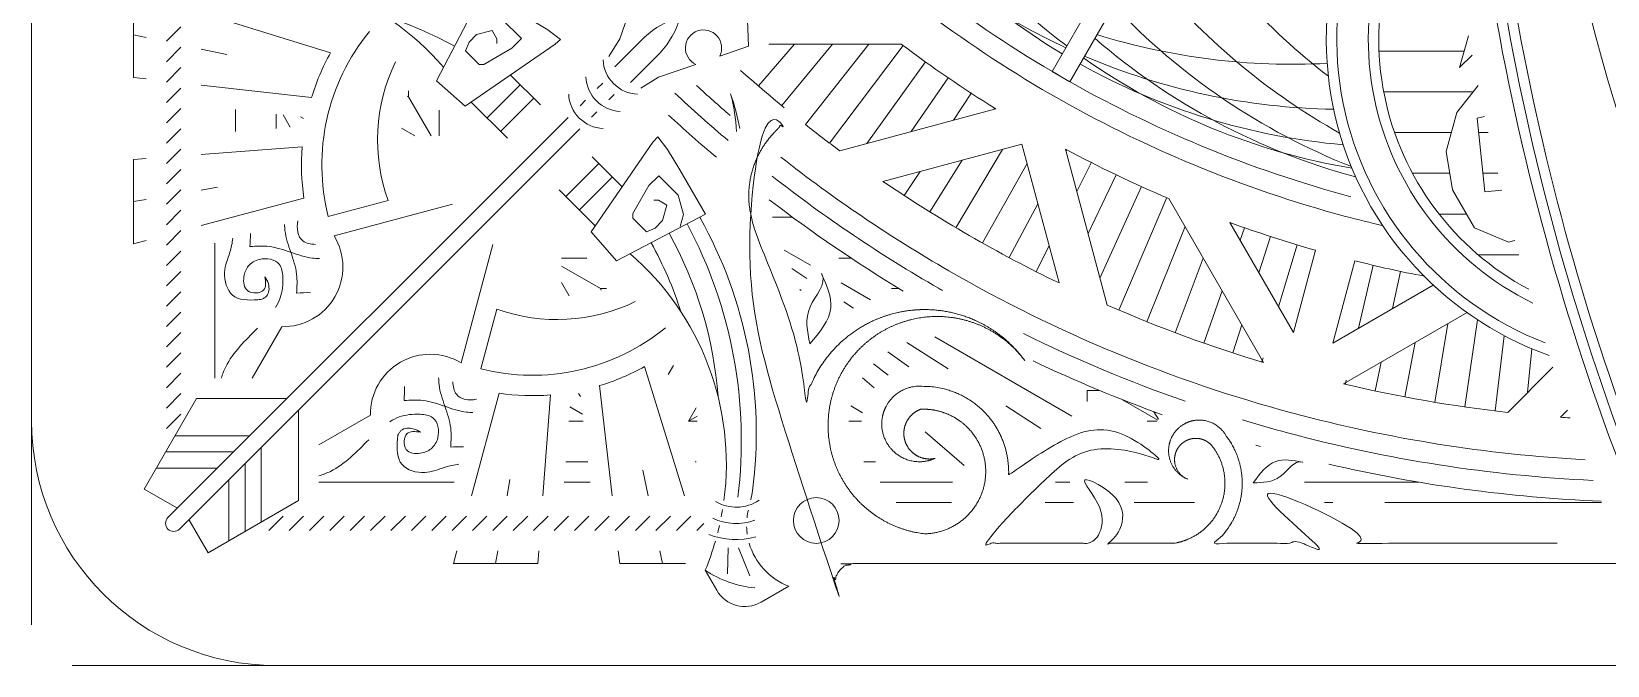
# Model space of a CAD drawing. Header units: inches. Extents: x -6.2 to 19.1, y -0.3 to 14.3.
# Drawn here: x 15.971 to 17.486, y 7.839 to 8.449 of the extents above; entities that cross this region are included whole.
import ezdxf

# ---------------------------------------------------------------- set-up
doc = ezdxf.new("R2010")
doc.units = ezdxf.units.IN
doc.header["$MEASUREMENT"] = 0
doc.layers.add('NOPLOT', color=40, linetype='Continuous', lineweight=5)

# ---------------------------------------------------------------- blocks, each defined once
blk = doc.blocks.new('BG')
at = {"layer": 'NOPLOT'}
for p, q in [((-2.127372882320188, -2.025258155023759), (-2.125028192807309, -2.017094210516678)), ((-2.669293621739982, -2.055576038452019), (-2.641620889523324, -2.023398041922782)), ((-2.661243935635113, -2.023398041922782), (-2.559886695156312, -2.023398041922784)), ((-2.651436968948637, -2.07059466180313), (-2.612618266795732, -2.023398041922784)), ((-2.63325482868694, -2.085217550429425), (-2.584644934686509, -2.023398041922784)), ((-2.614755969357372, -2.099437652390311), (-2.558439871534684, -2.02448727129705)), ((-2.131808980963427, -2.041459509581225), (-2.127372882320188, -2.025258155023759)), ((-2.586202522397542, -2.099665092276372), (-2.541292625213, -2.037079159108997)), ((-2.122244804040324, -2.031895332658123), (-2.131808980963427, -2.041459509581225)), ((-2.552114599591775, -2.090531260888911), (-2.523873008926579, -2.049291475167758)), ((-2.937444360700233, -2.063945667373254), (-2.938598337967729, -2.063279418287228)), ((-2.937444360700237, -2.059313258772162), (-2.937444360700233, -2.063945667373254)), ((-2.937444360700233, -2.063945667373254), (-2.920236821236209, -2.093749999998191)), ((-2.519730335826232, -2.081853923565458), (-2.506059772204971, -2.060919791469904)), ((-2.13398668815271, -2.075967859417867), (-2.117619072366987, -2.055208904634763)), ((-3.070256860700237, -2.090424758261508), (-3.070256860700237, -2.07361805995236)), ((-3.039006860700241, -2.088082894510912), (-3.039006860700237, -2.077139089324239)), ((-3.028145332247881, -2.087268935478635), (-3.033645003442402, -2.077743225544803)), ((-2.914006860700233, -2.074233300350758), (-2.914006860700233, -2.093749999998192)), ((-2.48727782397253, -2.073158299221899), (-2.606972677966933, -2.105230438687859)), ((-2.488896114444415, -2.073591918846958), (-2.488250396449903, -2.072554020182519)), ((-2.141961161872402, -2.10572900050339), (-2.13398668815271, -2.075967859417867)), ((-3.020321049222808, -2.079244474637819), (-3.017948399555749, -2.08061432456179)), ((-2.93269674230816, -2.093749999998192), (-2.942936312845717, -2.087838181191944)), ((-2.112608537684756, -2.078923925164295), (-2.118338961833466, -2.080139129194331)), ((-2.118338961833466, -2.080139129194331), (-2.112497666187558, -2.136841140558927)), ((-2.467353947612317, -2.100172093278897), (-2.573826184901154, -2.128701243276775)), ((-2.467353947612317, -2.100172093278895), (-2.438824797614437, -2.206644330567736)), ((-2.537773964425675, -2.152156022135666), (-2.513050375506388, -2.112416414230101)), ((-2.517828229588567, -2.164263323985413), (-2.482242901622861, -2.104161576482167)), ((-2.433997377526246, -2.103919779320203), (-2.401925238060286, -2.223614633314606)), ((-2.433563757901187, -2.105538069792088), (-2.432987770288484, -2.104459912272941)), ((-2.425301753182687, -2.136372291173903), (-2.414007544792383, -2.114066169746066)), ((-2.137312131220654, -2.135110235920286), (-2.141961161872402, -2.10572900050339)), ((-2.557449026184859, -2.139613652301958), (-2.545338136023652, -2.121067893586109)), ((-2.497621440575841, -2.175929719061367), (-2.463364464409047, -2.115061047289441)), ((-2.416624415859232, -2.168756554939448), (-2.395030509110683, -2.123678727119531)), ((-2.407490584471773, -2.202844477745215), (-2.375744525021542, -2.132658399318368)), ((-2.120477357116663, -2.164268920002341), (-2.137312131220654, -2.135110235920286)), ((-2.112497666187558, -2.136841140558927), (-2.099399515216677, -2.135491802671359)), ((-2.47716334218412, -2.18714958120258), (-2.455109626661113, -2.14586852117297)), ((-2.393016892272694, -2.227458768235009), (-2.356266007133947, -2.141212406331921)), ((-2.282022236402675, -2.267627930635451), (-2.354599295014474, -2.141920777655914)), ((-2.643092142190916, -2.15625), (-2.658521634459067, -2.15625)), ((-2.259200440868895, -2.244656440019908), (-2.307900989092083, -2.160304616140885)), ((-2.306789238675577, -2.160708577591619), (-2.307128179715047, -2.161643161246479)), ((-2.371452493065377, -2.236369199375006), (-2.342220175249373, -2.163362042042044)), ((-2.300106236535363, -2.173805523601555), (-2.296769623560465, -2.164280222483854)), ((-2.285655050310552, -2.198835712372566), (-2.276615766628083, -2.171092398775925)), ((-2.094185037974839, -2.175389611999906), (-2.120477357116663, -2.164268920002341)), ((-2.089353097550735, -2.174094897465393), (-2.094185037974839, -2.175389611999906)), ((-2.45646380040488, -2.197917499590205), (-2.446458147305101, -2.178156281690232)), ((-2.270621709916909, -2.224874221741838), (-2.256317181097245, -2.177460374948341)), ((-2.242297786270811, -2.181574874277067), (-2.259200440868895, -2.244656440019908)), ((-2.800740161051202, -2.1875), (-2.820256860700226, -2.1875)), ((-2.790452528073487, -2.2109375), (-2.820256860700226, -2.193729960534937)), ((-2.607751073354613, -2.1875), (-2.598374008891881, -2.1875)), ((-2.349697629907446, -2.244803950423663), (-2.32823350919476, -2.187587658277132)), ((-2.212112604199319, -2.189662969436548), (-2.229015258797403, -2.252744535179391)), ((-2.209233040519333, -2.241323266131378), (-2.197914202469576, -2.193109405907239)), ((-2.183194531150061, -2.226289925737734), (-2.17715112365277, -2.197743869536648)), ((-2.820256860700226, -2.206189881604812), (-2.814345041893233, -2.216429452143664)), ((-2.229015258797403, -2.252744535179389), (-2.151946518539592, -2.208248877245439)), ((-2.78582011947988, -2.2109375), (-2.790452528073487, -2.2109375)), ((-2.790452528073487, -2.2109375), (-2.789786278988586, -2.212091477265557)), ((-2.567156132552221, -2.2109375), (-2.561506109497842, -2.2109375)), ((-2.327762794159845, -2.25275895369197), (-2.313732197830966, -2.212704666335603)), ((-2.220736749412946, -2.284049327382137), (-2.126061665640087, -2.229388642280326)), ((-2.127658509645862, -2.301693600351874), (-2.118055615038656, -2.23487790317822)), ((-2.305658563975939, -2.260230372851013), (-2.298672508256399, -2.238788813824967)), ((-2.150716149320811, -2.29812087745564), (-2.140696477054625, -2.23783805459005)), ((-2.173689775940229, -2.29404269449938), (-2.165813485113098, -2.252339365953846)), ((-2.104527976544979, -2.304759140229623), (-2.097525576139688, -2.247066737048359)), ((-2.079686246169121, -2.290679385468871), (-2.076360048159287, -2.257130962156447)), ((-2.738354881454391, -2.276951729100959), (-2.734277123146576, -2.269888844530836)), ((-2.283395599200183, -2.267214604782052), (-2.282467538328984, -2.264138450613201)), ((-2.196568310390113, -2.289461018201481), (-2.191897632602462, -2.267399055528414)), ((-2.219340719414994, -2.284378058091806), (-2.218606366621284, -2.281250000000025)), ((-2.060259126554158, -2.271252265853904), (-2.094891055327025, -2.305884194626775)), ((-2.805751335339995, -2.29381418851921), (-2.807121185263114, -2.29144153885362)), ((-2.407754030075012, -2.2890625), (-2.41728556085193, -2.2890625)), ((-2.41728556085193, -2.297465314914767), (-2.41728556085193, -2.2890625)), ((-2.813775796180686, -2.301638471546597), (-2.804250086246707, -2.307138142741199)), ((-2.717031667487177, -2.302518839129079), (-2.722794293402828, -2.3125)), ((-2.598559325100723, -2.300893759058654), (-2.5894969897533, -2.306125900810975)), ((-2.39028061963738, -2.296143525724379), (-2.36320902567801, -2.311773317784215)), ((-2.366045278425606, -2.305407419490703), (-2.36270224084695, -2.311197730428548)), ((-2.049093065946778, -2.304280379070681), (-2.054449947991241, -2.309637261115145)), ((-2.814589755213042, -2.3125), (-2.803645950026034, -2.3125)), ((-2.716230497671233, -2.308710390767459), (-2.722794293402828, -2.3125)), ((-2.722794293402828, -2.3125), (-2.716316751367437, -2.3125)), ((-2.60010029983647, -2.3125), (-2.590301536858924, -2.3125)), ((-2.363848844326448, -2.3125), (-2.371165924479008, -2.3125)), ((-2.800124920654156, -2.34375), (-2.816931618963636, -2.343750000000001)), ((-2.717028019427261, -2.343750000000001), (-2.717750343663063, -2.343750000000002)), ((-2.579522991165774, -2.343750000000002), (-2.588484457138712, -2.343750000000002)), ((-2.798364405968215, -2.359375), (-2.818102550838933, -2.359375)), ((-2.520611546211697, -2.359375), (-2.576023935437426, -2.359375)), ((-2.370914543497058, -2.359375), (-2.386206278697479, -2.359375)), ((-2.16335468481121, -2.359375), (-2.250755743588854, -2.359375)), ((-2.521197863155002, -2.375000000000001), (-2.563563413736141, -2.375000000000001)), ((-2.429516338833729, -2.375), (-2.442767978777759, -2.375000000000001)), ((-2.336731411289843, -2.375), (-2.376355375126245, -2.375)), ((-2.229022546292601, -2.375000000000001), (-2.235426362912762, -2.375000000000001)), ((-2.022926743128838, -2.375), (-2.189134681503084, -2.375000000000001))]:
    blk.add_line(p, q, dxfattribs=at)
at = {"layer": 'NOPLOT', "linetype": 'Continuous'}
for p, q in [((-2.193536339921188, -2.02878279770494), (-2.128337965984052, -2.02878279770494)), ((-2.189970541406311, -2.06003279770494), (-2.121422521489983, -2.06003279770494)), ((-2.181637468144018, -2.09128279770494), (-2.138090313498864, -2.09128279770494)), ((-2.117190969711423, -2.09128279770494), (-2.109874557483337, -2.09128279770494)), ((-2.167915492271341, -2.12253279770494), (-2.139302275438688, -2.12253279770494)), ((-2.113971674936131, -2.12253279770494), (-2.102583269682068, -2.12253279770494)), ((-2.147512233041546, -2.15378279770494), (-2.126531522647824, -2.15378279770494)), ((-2.117557509402246, -2.18503279770494), (-2.086352071958485, -2.18503279770494))]:
    blk.add_line(p, q, dxfattribs=at)
at = {"layer": 'NOPLOT'}
for centre, radius, start, end in [((-2.220373760538113, -1.567813531464691), 0.5056548107895078, 193.2783011083645, 245.0460534185892), ((-2.176804455305561, -1.596925610490067), 0.5056548107895079, 189.9517608608033, 239.1147222082434), ((-2.129808002696329, -1.620101696134007), 0.5056548107895079, 197.4517608608093, 233.1738450581774), ((-1.976506860700233, -2.019846967779627), 0.2574380566915629, 132.418304954518, 250.3237388134455), ((-1.976506860700233, -2.019846967779627), 0.2493931174199515, 133.8457594149843, 248.896284352979), ((-1.976506860700233, -2.019846967779627), 0.2252582996051177, 138.8589721252343, 243.8830716427292), ((-1.976506860700233, -2.019846967779627), 0.2172133603335062, 140.8422955907211, 241.8997481772423), ((-1.976506860700233, -1.249999999999999), 0.9218749999999996, 225.0589335748144, 239.9999999999997), ((-1.976506860700233, -1.249999999999999), 0.9374999999999996, 225.4722564153554, 239.9999999999997), ((-1.924218696030998, -1.647168041833759), 0.5056548107895079, 212.1713261698768, 232.4496492922222), ((-1.976506860700319, -1.650595189210439), 0.5056548107895079, 219.9517608608264, 240.7327276532352), ((-2.028795025369632, -1.647168041833759), 0.5056548107895078, 223.278293084508, 248.4229807465988), ((-2.259770435501764, -1.533263574801395), 0.5056548107895079, 252.7380780623676, 273.0020849252946), ((-1.976506860700233, -1.249999999999999), 0.9687499999999996, 232.9724808057821, 238.18033620112), ((-2.080188525044438, -1.636945239145517), 0.5056548107895079, 229.0708953903052, 254.9649740057708), ((-2.176804455305561, -1.596925610490067), 0.5056548107895079, 240.8852624208442, 264.9932088720433), ((-2.129808002696329, -1.620101696134007), 0.5056548107895079, 234.9539311525355, 260.3896043967199), ((-2.220373760538113, -1.567813531464691), 0.5056548107895078, 246.8261394630213, 269.1004914607536), ((-1.976506860700233, -1.249999999999999), 1.0625, 228.3255407688907, 230.7007342296586), ((-1.976506860700233, -1.249999999999999), 0.9218749999999994, 239.9999999999997, 254.9999999999998), ((-1.976506860700233, -1.249999999999999), 1.109375, 226.9815921537206, 229.8012706560573), ((-1.976506860700233, -1.249999999999999), 1.09375, 227.4149089952721, 229.2099329086666), ((-1.976506860700233, -1.249999999999999), 0.9374999999999994, 239.9999999999997, 254.9999999999998), ((-1.976506860700233, -1.249999999999999), 1.125, 227.3870449586646, 229.8791574680234), ((-1.976506860700233, -1.249999999999999), 1.0625, 231.8213343827004, 233.6027970560822), ((-1.976506860700233, -1.249999999999999), 1.09375, 231.8481869717139, 239.9999999999997), ((-1.976506860700233, -1.249999999999999), 0.9687499999999994, 241.8196637988796, 247.0275191942175), ((-1.976506860700233, -1.249999999999999), 1.109375, 232.0450672405708, 239.9999999999997), ((-1.976506860700233, -1.249999999999999), 1.0625, 235.7931058082532, 239.9999999999997), ((-1.976506860700233, -1.249999999999999), 1.125, 232.526111718621, 238.8581640774715), ((-1.976506860700233, -1.249999999999999), 0.9687499999999994, 249.9960904767272, 254.0758344514157), ((-1.976506860700276, -1.250000000000026), 0.9374999999999998, 254.9999999999998, 256.7949711183999), ((-1.976506860700233, -1.249999999999999), 1.062499999999999, 239.9999999999997, 244.2068941917464), ((-1.976506860700233, -1.249999999999999), 1.093749999999999, 239.9999999999997, 254.9999999999998), ((-1.976506860700276, -1.250000000000026), 0.9687499999999998, 255.924165548584, 259.1403074261388), ((-1.976506860700233, -1.249999999999999), 1.109374999999999, 239.9999999999997, 240.1759252772524), ((-1.976506860700233, -1.249999999999999), 1.062499999999999, 246.3972029439175, 253.2890311229142), ((-1.976506860700233, -1.249999999999999), 1.109374999999999, 243.812235215118, 250.7552382596748), ((-1.976506860700233, -1.249999999999999), 1.124999999999999, 244.6272701152805, 250.0877583876852), ((-1.976506860700276, -1.250000000000026), 1.0625, 256.7109688770855, 263.6027970560822), ((-1.976506860700276, -1.250000000000026), 1.09375, 254.9999999999998, 266.9099551831765), ((-1.976506860700233, -1.249999999999999), 1.109374999999999, 253.137718736132, 254.9999999999998), ((-1.976506860700276, -1.250000000000026), 1.0625, 265.7931058082531, 266.1938307056486), ((-1.976506860700233, -1.249999999999999), 1.124999999999999, 253.9218698810049, 254.1148695535012), ((-1.976506860700276, -1.250000000000026), 1.109375, 254.9999999999998, 267.2640698106871), ((-1.976506860700276, -1.250000000000026), 1.125, 256.8733061942476, 267.6157275133991)]:
    blk.add_arc(centre, radius, start, end, dxfattribs=at)
blk = doc.blocks.new('CornerPrint')
at = {"layer": 'NOPLOT'}
for p, q in [((0.6992875689715659, 2.431232082547847), (0.708030328704953, 2.40985634920284)), ((0.7165780286362304, 2.429741149133374), (0.7159769210291413, 2.40985634920284)), ((0.7683349578683014, 2.412155764241032), (0.7662940895467631, 2.421874999999986)), ((0.8926189321405724, 2.412155764241032), (0.8942806220818564, 2.421874999999986)), ((1.098696829597427, 2.357488060925064), (1.098696829597427, 2.404365940362212)), ((0.7400747485661681, 2.396530764241032), (0.7345504768381472, 2.391006492513014)), ((0.7556997485661681, 2.396530764241032), (0.7446512051101264, 2.385482220784994)), ((0.771324748566161, 2.396530764241032), (0.7602762051101264, 2.385482220784994)), ((0.786949748566161, 2.396530764241032), (0.7759012051101264, 2.385482220784994)), ((0.8025747485661681, 2.396530764241032), (0.7915262051101264, 2.385482220784994)), ((0.8181997485661681, 2.396530764241032), (0.8071512051101264, 2.385482220784994)), ((0.8338247485661681, 2.396530764241032), (0.8227762051101264, 2.385482220784994)), ((0.8494497485661681, 2.396530764241032), (0.8384012051101264, 2.385482220784994)), ((0.865074748566161, 2.396530764241032), (0.8540262051101264, 2.385482220784994)), ((0.880699748566161, 2.396530764241032), (0.8696512051101264, 2.385482220784994)), ((0.896324748566161, 2.396530764241032), (0.8852762051101264, 2.385482220784994)), ((0.911949748566161, 2.396530764241032), (0.9009012051101264, 2.385482220784994)), ((0.927574748566161, 2.396530764241032), (0.9165262051101264, 2.385482220784994)), ((0.943199748566161, 2.396530764241032), (0.9321512051101264, 2.385482220784994)), ((0.958824748566161, 2.396530764241032), (0.9477762051101264, 2.385482220784994)), ((0.974449748566161, 2.396530764241032), (0.9634012051101264, 2.385482220784994)), ((0.990074748566161, 2.396530764241032), (0.9790262051101264, 2.385482220784994)), ((1.005699748566163, 2.396530764241032), (0.9946512051101264, 2.385482220784994)), ((1.021324748566163, 2.396530764241032), (1.010276205110128, 2.385482220784994)), ((1.036949748566163, 2.396530764241032), (1.025901205110128, 2.385482220784994)), ((1.052574748566163, 2.396530764241032), (1.041526205110128, 2.385482220784994)), ((1.068199748566163, 2.396530764241032), (1.057151205110128, 2.385482220784994)), ((1.086166639894981, 2.344957871222618), (1.086166639894981, 2.397131631964506)), ((1.073831472450377, 2.332622703778014), (1.073831472450377, 2.390009919719866)), ((0.4048356835752829, 2.375000000000002), (0.3584603643074731, 2.375000000000002)), ((0.4730545109587725, 2.375000000000002), (0.4512110028430927, 2.375000000000002)), ((0.7813213604534184, 2.350310564796564), (0.777216906977019, 2.36985722078499)), ((0.8832583170535804, 2.357405462985085), (0.8853871840962757, 2.36985722078499)), ((0.4119227384293263, 2.359375000000002), (0.395152488900135, 2.359375000000002)), ((0.4649862783638179, 2.359375000000002), (0.454064524305978, 2.359375000000002)), ((1.107488060925076, 2.348696829597415), (1.154365940362223, 2.348696829597415)), ((1.09495787122263, 2.336166639894969), (1.147131631964517, 2.336166639894969)), ((1.029679215836798, 2.330891214790842), (0.9902002306843327, 2.308098012085729)), ((1.082622703778026, 2.323831472450365), (1.140009919719877, 2.323831472450365)), ((0.4761943553313968, 2.31818143249702), (0.503114159285448, 2.300913439593721)), ((1.146530764241047, 2.318199748566155), (1.135482220785005, 2.307151205110113)), ((1.146530764241047, 2.302574748566155), (1.135482220785005, 2.291526205110117)), ((1.146530764241047, 2.286949748566155), (1.135482220785005, 2.275901205110117)), ((0.5472495787399039, 2.272602308085315), (0.5790473914916303, 2.252205264857423)), ((0.5933457829899806, 2.277324671225461), (0.6044796373256416, 2.268614769053229)), ((0.8933844462764169, 2.226705014928346), (0.9056506396845263, 2.272483071942894)), ((1.080891214790861, 2.279679215836779), (1.058098012085751, 2.240200230684312)), ((1.146530764241047, 2.271324748566155), (1.135482220785005, 2.260276205110117)), ((0.5774237441136973, 2.270907180627308), (0.5934728331629477, 2.25951974467236)), ((0.9206031128554129, 2.267916097372385), (0.8962899975600349, 2.177178315799754)), ((1.146530764241047, 2.255699748566155), (1.135482220785005, 2.244651205110113)), ((1.146530764241047, 2.240074748566155), (1.135482220785005, 2.229026205110113)), ((0.6199798267732914, 2.22594872141584), (0.6274151567850792, 2.22117925035667)), ((1.146530764241047, 2.224449748566155), (1.135482220785005, 2.213401205110113)), ((0.659921613202072, 2.2123718209081), (0.660957802569011, 2.211636605344335)), ((0.6555458431802945, 2.203134524107305), (0.6672894182625226, 2.195601483691206)), ((1.146530764241047, 2.208824748566155), (1.135482220785005, 2.197776205110113)), ((1.146530764241047, 2.193199748566155), (1.135482220785005, 2.182151205110113)), ((1.146530764241047, 2.177574748566155), (1.135482220785005, 2.166526205110113)), ((0.817879346503882, 2.1628831489286), (0.8455226416090076, 2.135239853823475)), ((1.017916097372404, 2.170603112855389), (0.9271783157997744, 2.146289997560014)), ((0.8046834139451162, 2.125326603471748), (0.8300596529529285, 2.150702842479557)), ((1.146530764241047, 2.161949748566155), (1.135482220785005, 2.150901205110117)), ((0.81499207304915, 2.115017944367718), (0.8403683120569552, 2.140394183375527)), ((1.146530764241047, 2.146324748566155), (1.135482220785005, 2.135276205110117)), ((1.162155764241052, 2.142618932140565), (1.171875000000006, 2.144280622081849)), ((0.7971768862586499, 2.132833131158215), (0.8201464026011998, 2.109863614815668)), ((1.107405462985105, 2.133258317053571), (1.11985722078501, 2.135387184096267)), ((1.146530764241047, 2.130699748566155), (1.135482220785005, 2.119651205110117)), ((1.146530764241047, 2.115074748566155), (1.135482220785005, 2.104026205110117)), ((0.8650179443677315, 2.064992073049137), (0.8903941833755367, 2.090368312056945)), ((0.9128831489286098, 2.067879346503872), (0.8852398538235215, 2.095522641608961)), ((1.146530764241047, 2.099449748566155), (1.135482220785005, 2.088401205110117)), ((0.8207186203363888, 2.079509851664032), (0.816567546635734, 2.075358777963377)), ((0.8753266034717582, 2.05468341394511), (0.9007028424795704, 2.080059652952919)), ((1.146530764241047, 2.083824748566155), (1.135482220785005, 2.072776205110113)), ((0.8075317733449152, 2.066323004672554), (0.8033806996442605, 2.062171930971896)), ((0.8295098516640378, 2.070718620336383), (0.8253587779633831, 2.066567546635728)), ((0.8828331311582245, 2.047176886258644), (0.8598636148157155, 2.070146402601154)), ((1.146530764241047, 2.068199748566155), (1.135482220785005, 2.057151205110113)), ((0.8163230046725642, 2.057531773344902), (0.8121719309719095, 2.053380699644247)), ((1.146530764241047, 2.052574748566155), (1.135482220785005, 2.041526205110117)), ((1.100310564796589, 2.031321360453408), (1.119857220785016, 2.02721690697701)), ((1.146530764241047, 2.036949748566155), (1.135482220785005, 2.025901205110117)), ((1.146530764241047, 2.021324748566155), (1.135482220785005, 2.010276205110117)), ((1.162155764241057, 2.018334957868294), (1.171875000000012, 2.016294089546756))]:
    blk.add_line(p, q, dxfattribs=at)
for points in [[(0.6998927564533615, 2.406064363297403, 0.2362185076408132), (0.6695400267187734, 2.439156408701926), (0.690735390201989, 2.451393557514535, -0.4142135623730943), (0.7247020993997664, 2.442292205215448), (0.7335423701486503, 2.426980407125708, 0.121703649698172), (0.695470880788764, 2.440563747988101)], [(0.8385456249548637, 2.079754393627205), (1.145402108117861, 2.386610876790201, 0.4142135623730924), (1.145402108117861, 2.395402108117853, 0.4142135623730925), (1.136610876790212, 2.39540210811785), (0.8297543936272147, 2.088545624954854)], [(0.6985718315266309, 2.3728883542977, 0.01764940667756105), (0.6973980355566765, 2.365967635889888, 0.1628699054557541), (0.7377669235660447, 2.156280227647734)], [(0.8049526142514329, 2.36985722078499), (0.8144725607236323, 2.285365358935668, 0.05288125780897603), (0.7801028000483639, 2.270781283839824), (0.749541920859083, 2.36985722078499)], [(0.9126748914114939, 2.36985722078499), (0.8915960728609091, 2.291189998990699, 0.05577210917914319), (0.8522533967504868, 2.29250642995401), (0.8580500371705524, 2.36985722078499)], [(1.119857220785012, 2.162674891411474), (1.041189998990721, 2.141596072860892, -0.05577210917914319), (1.042506429954028, 2.10225339675047), (1.119857220785012, 2.108050037170536)], [(0.9709791579515388, 2.037153225749371, 0.2010707849607938), (0.976705014928366, 2.143384446276393), (1.022483071942912, 2.155650639684509)], [(0.7071035759059248, 2.088093580632439, 0.04273282223364494), (0.7141682069329134, 2.061481191449879, -0.05347359099024523), (0.7096381003244359, 2.090482006748932)], [(0.8382316523239579, 2.061857958341008, 0.187200145941345), (0.8301612653820127, 2.080161265382003, 0.1872001459413448), (0.8118579583410179, 2.088231652323945)], [(0.8250448053324773, 2.048671111349531, 0.187200145941345), (0.8169744183905392, 2.066974418390526, 0.1872001459413448), (0.7986711113495444, 2.075044805332467)], [(0.8073484016819519, 2.032937861560427), (0.798902736548821, 2.019359506201884), (0.788984595930752, 1.990770225617976, 2.447930257696947), (0.7826160127670816, 1.972412630379175), (0.7749507982112034, 1.95031746374335), (0.7615588973294747, 1.950783948588015), (0.7497146038427074, 1.951526587080104), (0.7294495067190878, 1.948291420944888), (0.6780340089571508, 1.928034008957141), (0.6982914209449005, 1.979449506719078), (0.7015265870801128, 1.999714603842698), (0.7007839485880281, 2.011558897329461), (0.7003174637433629, 2.024950798211194), (0.7224126303791847, 2.032616012767072, 2.447930257696944), (0.7407702256179887, 2.038984595930739), (0.769359506201897, 2.048902736548808), (0.7829378615604368, 2.057348401681942)], [(0.8118579583410037, 2.035484264358054, 0.187200145941345), (0.8037875713990585, 2.053787571399049, 0.1872001459413448), (0.7854842643580637, 2.06185795834099)], [(1.119857220785012, 2.054952614251413), (1.03536535893569, 2.064472560723612, -0.05288125780897603), (1.02078128383985, 2.030102800048347), (1.119857220785012, 1.999541920859066)], [(0.7908299052162375, 2.052791928152811), (0.7681536206642319, 2.030115643600805, 0.1194606688061966), (0.7527331705110596, 2.002733170511046, 0.1194606688061964), (0.7801156436008183, 2.018153620664222), (0.802791928152824, 2.040829905216228)]]:
    blk.add_lwpolyline(points, format="xyb", dxfattribs=at)
for points in [[(0.7487262189461914, 2.421874999999986), (0.7990916181402055, 2.421874999999986), (0.8001867130067479, 2.412155764241032)], [(0.8612198747904811, 2.412155764241032), (0.8619482308195172, 2.421874999999986), (0.9266130133442116, 2.421874999999986), (0.9240087519715514, 2.412155764241032)], [(1.045304215836798, 2.304095447164435), (1.045304215836798, 2.373539700434776), (1.114681333416525, 2.413594597945032), (1.129367016819526, 2.388158248147164)], [(1.054095447164447, 2.29530421583679), (1.123539700434788, 2.29530421583679), (1.16359459794504, 2.364681333416517), (1.138158248147175, 2.379367016819515)], [(0.5350123638154072, 2.346585350040307), (0.5648755933504459, 2.320885962990644)], [(0.5576309150984384, 2.248042853072018), (0.4525708840161498, 2.308699290298446)], [(0.6040837349047434, 2.2871446288821), (0.6130836417199061, 2.279399582808555)], [(0.6293122699712965, 2.206657603540297), (0.606827330164001, 2.219639289590752)], [(0.672948521974301, 2.181464201699935), (0.6529775709860521, 2.192994435628975)], [(1.162155764241054, 2.111219874790461), (1.171875000000012, 2.111948230819497), (1.171875000000004, 2.176613013344191), (1.162155764241054, 2.174008751971531)], [(0.7527389585237119, 2.163336079039956), (0.7502978492735268, 2.154225735291439), (0.7542646563685667, 2.139421409668932), (0.7692234220672463, 2.124462643970253), (0.7766744029913761, 2.131913624894379), (0.7890217823793053, 2.153299913334598), (0.7890217823793053, 2.156928398990713), (0.77860833882976, 2.167341842540258), (0.7719934011891896, 2.16458520384924), (0.7662036436842579, 2.158795446344305), (0.7630090243113878, 2.146872964533911), (0.7693518808478332, 2.143210914605161), (0.7730225293951358, 2.143210914605161)], [(1.171875000000008, 1.998726218946175), (1.171875000000008, 2.049091618140185), (1.162155764241054, 2.050186713006731)], [(0.9133360790399658, 2.002738958523702), (0.9042257352914485, 2.000297849273517), (0.8894214096689419, 2.004264656368557), (0.8744626439702623, 2.019223422067236), (0.8819136248943886, 2.026674402991366), (0.9032999133346076, 2.039021782379296), (0.9069283989907229, 2.039021782379296), (0.9173418425402682, 2.02860833882975), (0.9145852038492501, 2.02199340118918), (0.9087954463443149, 2.016203643684248), (0.8968729645339204, 2.013009024311378), (0.893210914605171, 2.019351880847823), (0.893210914605171, 2.023022529395126)]]:
    blk.add_lwpolyline(points, dxfattribs=at)
for points in [[(0.7736163133334513, 2.098634508062393), (0.8210472781525224, 2.167481462424167), (0.8014990508881779, 2.189666233658507), (0.7334073922167077, 2.153996491862525), (0.7530651424716082, 2.119948269658533), (0.7624222023236653, 2.104161955051897), (0.7698289557921667, 2.094535359387407)], [(0.848634508062406, 2.023616313333441), (0.9174814624241803, 2.071047278152516), (0.9396662336585164, 2.051499050888168), (0.9039964918625385, 1.983407392216695), (0.8699482696585461, 2.003065142471595), (0.85416195505191, 2.012422202323652), (0.8445353593874172, 2.01982895579216)]]:
    blk.add_lwpolyline(points, close=True, dxfattribs=at)
blk.add_circle((0.6484501902388322, 2.388775947116724), 0.01754329173009239, dxfattribs=at)
for centre, radius, start, end in [((0.9305254867823178, 2.345505648120241), 0.213167738163429, 157.5293814151152, 163.8797763097757), ((0.7097370374604308, 2.347370585582592), 0.05611623983108986, 68.04319056621003, 105.5998368380491), ((0.6516479239545943, 2.39227928230131), 0.05017561480343816, 1.711493560338593, 8.172816155376296), ((0.9305254867823178, 2.345505648120241), 0.213167738163429, 165.7062079506342, 167.2227879074937), ((0.7097370374604308, 2.347370585582592), 0.0436835613817458, 65.56708066655784, 109.0798874175307), ((0.6516479239545943, 2.39227928230131), 0.05017561480343816, 346.7280232913811, 353.7431392827415), ((0.9305254867823178, 2.345505648120241), 0.213167738163429, 169.0544925090572, 170.5809930280581), ((0.7097370374604308, 2.347370585582592), 0.03125088293240171, 59.52241001713126, 123.8795659921073), ((1.058640623523684, 2.327366303534237), 0.3527730449635286, 172.9043262894156, 208.0788919658403), ((0.9305254867823178, 2.345505648120241), 0.213167738163429, 172.436748340584, 229.1611204295452), ((0.9443049423757044, 2.307227153837601), 0.04590354978670484, 238.9129490858832, 1.087050914118232), ((1.02810974805593, 2.316598635195351), 0.3052185252398352, 184.3055430545347, 209.0151855723622), ((0.8660421521535495, 2.11604215215175), 0.1613771782799246, 75.7921354593736, 129.2773156436604), ((1.057227153837624, 2.194304942375684), 0.04590354978670484, 88.91294908588216, 211.087050914117), ((1.02810974805593, 2.316598635195351), 0.2895935252398352, 197.6506276384608, 209.0889808235499), ((0.8471002159036436, 2.097100215901833), 0.1376213425014549, 70.34742973818624, 115.8230781206172), ((0.8660421521517625, 2.116042152153527), 0.1613771782799318, 320.7226843563399, 14.20786454062688), ((1.095505648120256, 2.180525486782308), 0.213167738163429, 220.8388795704549, 277.5632516594159), ((1.066598635195366, 2.278109748055922), 0.2895935252398352, 240.9110191764501, 252.3493723615396)]:
    blk.add_arc(centre, radius, start, end, dxfattribs=at)
for points, weights, knots in [([(0.07466235469195404, 2.421874999999317), (0.3048335617357676, 2.42187499999998), (0.4590099365027216, 2.421874999999967), (0.619939656844795, 2.421874999999908), (0.6239710213703971, 2.422090572158865), (0.6276130206793935, 2.423832471290262), (0.6303111933599537, 2.426835509041691), (0.6330093660405138, 2.429838546793124), (0.6343529397610217, 2.433645537889542), (0.6341373676020678, 2.437676902446974), (0.6641211182454709, 2.420375617180461), (0.6727618347341773, 2.414462434271787), (0.6855197429835398, 2.391564584021665), (0.666120102932882, 2.328059248765118), (0.6766848844452396, 2.23649463112735), (0.7167122262199923, 2.166089351154742), (0.716878004048378, 2.117748353433324), (0.6944122752358579, 2.094129895894227), (0.6740881923261979, 2.084311692852388), (0.6764006834050234, 2.086757320804551), (0.6787131744838417, 2.089202948756711), (0.6810256655626672, 2.09164857670887), (0.6986274643305377, 2.11026376250139), (0.7045646259194198, 2.135185611835301), (0.697246566534079, 2.159737484855238), (0.6879914618161491, 2.190788087734461), (0.6700937057080507, 2.223541462240149), (0.6596277821854697, 2.272456785605122), (0.6578290052398144, 2.285071412250218), (0.6569986612065959, 2.297817156582934), (0.6474460557000246, 2.261308023472657), (0.6198273733766007, 2.235590763525863), (0.5827306878146628, 2.228662199982733), (0.5456340022527284, 2.221733636439595), (0.5105945873436388, 2.235748217249643), (0.4885080053686961, 2.266348086025776), (0.5121085321871002, 2.234342661330711), (0.5503805886036011, 2.223545357330713), (0.5872286444484045, 2.238497041398922), (0.6240767002932124, 2.253448725467127), (0.644004096905082, 2.287861382154606), (0.6386302547332035, 2.327262573714357), (0.6332564125613223, 2.366663765274119), (0.6048413313784655, 2.394483097354325), (0.5653351345717779, 2.399020992228397)], [1, 1, 1, 1, 0.9492530216741811, 0.9492530216741811, 1, 0.9492530216741811, 0.9492530216741811, 1, 1, 1, 1, 1, 1, 1, 1, 1, 1, 1, 1, 1, 0.9106989778850244, 0.9106989778850244, 1, 1, 1, 1, 1, 1, 0.8963494652183451, 0.8963494652183451, 1, 0.8963494652183451, 0.8963494652183451, 1, 0.8598147780488565, 0.8598147780488565, 1, 0.8598147780488565, 0.8598147780488565, 1, 0.8598147780488565, 0.8598147780488565, 1], [28.58494804741623, 28.58494804741623, 28.58494804741623, 28.58494804741623, 29.25997898003033, 29.25997898003033, 29.25997898003033, 30.04537714342786, 30.04537714342786, 30.04537714342786, 30.83077530682539, 30.83077530682539, 30.83077530682539, 30.83981298630981, 30.86236702278407, 30.90284980960194, 31.02949805024263, 31.12845246216244, 31.14316911534844, 31.20102060709699, 31.20102060709699, 31.20102060709699, 32.20102060709699, 32.20102060709699, 32.20102060709699, 33.24812590243573, 33.24812590243573, 33.24812590243573, 33.35307473376375, 33.35307473376375, 33.38863476852443, 33.38863476852443, 33.38863476852443, 34.51887531609604, 34.51887531609604, 34.51887531609604, 35.64911586366766, 35.64911586366766, 35.64911586366766, 36.96999656964709, 36.96999656964709, 36.96999656964709, 38.29087727562653, 38.29087727562653, 38.29087727562653, 39.61175798160595, 39.61175798160595, 39.61175798160595, 39.61175798160595]), ([(0.5653554238832497, 2.399018659177688), (0.5477164611324268, 2.398660913993304), (0.5326570708178613, 2.389469844855522), (0.5242743175134477, 2.373945978211562), (0.5158915642090358, 2.358422111567606), (0.5164660635889673, 2.340788877632662), (0.5258415170908206, 2.32584358204587), (0.5352169705926739, 2.310898286459079), (0.5508426880753232, 2.302706953130838), (0.5684675297381174, 2.303498119929617), (0.5786263333243626, 2.307280360791783), (0.5834954950269262, 2.316945679132999), (0.5805442691838776, 2.327339745934115), (0.5775385732938885, 2.337925653460601), (0.5680908798341102, 2.343568058464882), (0.5573455336228106, 2.341194626194575), (0.568839186309364, 2.346366542413335), (0.581220724677766, 2.344010639808211), (0.5900117969230534, 2.334979038719197), (0.5988028691683356, 2.325947437630179), (0.6008237804023677, 2.313506831244744), (0.5953435752944527, 2.30215693602813), (0.5898633701865393, 2.290807040811519), (0.5788642165179613, 2.284653067458631), (0.5663244631997442, 2.285920882970213), (0.5480421545774368, 2.285920882970213), (0.531261188577278, 2.293176362876004), (0.5187376700236355, 2.306495683113845), (0.5062141514699965, 2.319815003351685), (0.5000049422802935, 2.337010599584445), (0.5011298425903901, 2.35525826814726), (0.4994520217817948, 2.353730471498384), (0.4845834947209253, 2.340578759863995), (0.4553804860257129, 2.321565390331759), (0.4037519889436991, 2.316909016607859), (0.3862521727941823, 2.340781250646643), (0.3780590528402241, 2.351957829610548), (0.3875132125071401, 2.344936862296702), (0.4050393273381827, 2.331921397813058), (0.4387727990992287, 2.331755903268295), (0.4764604943942343, 2.357780617048942), (0.499586692696016, 2.383759111534879), (0.5161562471090404, 2.402372290940146), (0.5173068997346943, 2.403664860626733), (0.5184575523603554, 2.404957430313324), (0.5196082049860165, 2.406249999999911), (0.4925750232939192, 2.406249999999911), (0.4655418416018149, 2.406249999999911), (0.4385086599097177, 2.406249999999911), (0.4342864315371484, 2.402710236981083), (0.421467403777295, 2.389014479303881), (0.4355094084998923, 2.370106030888756), (0.4457690898587385, 2.356290720357123), (0.4306219182420348, 2.36274995807576), (0.4085332972818732, 2.372169251477128), (0.4157212474170136, 2.398869516850223), (0.4225815734011134, 2.404720497845844), (0.425107471859735, 2.406249999999911), (0.4080299241673542, 2.406249999999911), (0.3909523764749734, 2.406249999999911), (0.3738748287825926, 2.406249999999911), (0.3574081544144994, 2.403435080711905), (0.3444499386090518, 2.392891846934631), (0.3383450141821056, 2.377341765485195), (0.3322400897551558, 2.361791684035759), (0.3345642871966588, 2.345248611721473), (0.3447176742327853, 2.331982720607893), (0.3491063670845014, 2.326427926523529), (0.3558874728013128, 2.324394956399842), (0.3626082931705268, 2.326619127218613), (0.3693291135397407, 2.328843298037381), (0.3735587553124224, 2.334520136307159), (0.3737673743526058, 2.34159635283596), (0.373975993392782, 2.348672569364755), (0.3700881330465888, 2.35458872556578), (0.363510016505411, 2.357204971929772), (0.3735063079650791, 2.353240776168716), (0.3791772707531206, 2.34410398942309), (0.3782933644786466, 2.333386741610507), (0.3774094582041663, 2.322669493797921), (0.3703181908326316, 2.314585273486482), (0.3598074958452697, 2.312312393845772), (0.3492968008579096, 2.310039514205062), (0.3394989605296823, 2.314471558415227), (0.3342659981539624, 2.323866067223722), (0.3136003503371647, 2.350779905031369), (0.3173331165592099, 2.384506602491332), (0.3433839961990257, 2.406249999999911), (0.3173001706618548, 2.406249999999911), (0.291216345124691, 2.406249999999911), (0.2651325195875271, 2.406249999999911), (0.2729887448002541, 2.405071751366162), (0.2904610267079404, 2.395823983622556), (0.3073227714258406, 2.373908755427436), (0.318795441790388, 2.382646763254787), (0.3221879340839875, 2.385230610194846), (0.3167211496210411, 2.377287784363126), (0.3033327918238227, 2.357835509469734), (0.2793801296481488, 2.386774407614986), (0.2499753258074584, 2.394772299235019), (0.2338709730620785, 2.384638712955198), (0.2243862735327262, 2.378670511529254), (0.2344258861640789, 2.391410815093728), (0.2444654987954387, 2.404151118658202), (0.2570833626270597, 2.406249999999908), (0.1874667564109753, 2.406249999999914), (0.1178501501948919, 2.406249999999912), (0.08054345732116275, 2.406249999999907)], [1, 0.9093131818240062, 0.9093131818240062, 0.9999999999999999, 0.9093131818240061, 0.9093131818240061, 1, 0.9093131818240062, 0.9093131818240062, 0.9920172345161065, 0.8185375261379285, 0.821198447965893, 1, 0.818497328115665, 0.818497328115665, 1, 0.8794346961926607, 0.8794346961926607, 1, 0.8794346961926607, 0.8794346961926607, 1, 0.8794346961926607, 0.8794346961926607, 1, 0.9452533538231613, 0.9452533538231613, 1, 0.9452533538231612, 0.9452533538231612, 1, 1, 1, 1, 1, 1, 1, 1, 1, 1, 1, 1, 1, 1, 1, 1, 1, 1, 1, 1, 1, 1, 1, 1, 1, 1, 1, 1, 1, 1, 1, 0.9139585041111268, 0.9139585041111268, 1, 0.9139585041111268, 0.9139585041111268, 0.9999999999999999, 0.8794346961926683, 0.8794346961926683, 0.9999999999999999, 0.8794346961926683, 0.8794346961926683, 1, 0.8794346961926685, 0.8794346961926685, 1, 0.8689499194259757, 0.8689499194259757, 1, 0.8689499194259757, 0.8689499194259757, 1, 0.8689499194259758, 0.8689499194259758, 1, 0.8142306538609507, 0.8142306538609507, 1, 1, 1, 1, 1, 1, 1, 1, 1, 1, 1, 1, 1, 1, 1, 1, 1, 1, 1, 1, 1], [0, 0, 0, 0, 1.055391028875007, 1.055391028875007, 1.055391028875007, 2.110782057750022, 2.110782057750022, 2.110782057750022, 3.166173086625044, 3.166173086625044, 3.166173086625044, 4.655211658785728, 4.655211658785728, 4.655211658785728, 6.166744843544919, 6.166744843544919, 6.166744843544919, 7.388475319940952, 7.388475319940952, 7.388475319940952, 8.610205796336984, 8.610205796336984, 8.610205796336984, 9.831936272733017, 9.831936272733017, 9.831936272733017, 10.64811860385565, 10.64811860385565, 10.64811860385565, 11.46430093497828, 11.46430093497828, 11.46430093497828, 11.47236398271673, 11.53487089444485, 11.58735981908885, 11.63356827446621, 11.63356827446621, 11.63356827446621, 11.67444285193508, 11.70934153868312, 11.74430717416008, 11.83267021620562, 11.83267021620562, 11.83267021620562, 11.83880648057379, 11.83880648057379, 11.83880648057379, 12.83880648057379, 12.83880648057379, 12.83880648057379, 12.85709478199398, 12.90670242447206, 12.90670242447206, 12.90670242447206, 12.9553873146268, 12.97769799462391, 12.98843505156799, 12.98843505156799, 12.98843505156799, 13.98843505156799, 13.98843505156799, 13.98843505156799, 15.0158127717043, 15.0158127717043, 15.0158127717043, 16.04319049184061, 16.04319049184061, 16.04319049184061, 17.26492096823661, 17.26492096823661, 17.26492096823661, 18.4866514446326, 18.4866514446326, 18.4866514446326, 19.70838192102859, 19.70838192102859, 19.70838192102859, 20.98392403422843, 20.98392403422843, 20.98392403422843, 22.25946614742826, 22.25946614742826, 22.25946614742826, 23.5350082606281, 23.5350082606281, 23.5350082606281, 25.06511331104465, 25.06511331104465, 25.06511331104465, 26.06511331104465, 26.06511331104465, 26.06511331104465, 26.09469968226282, 26.12741727667035, 26.14115387825488, 26.14115387825488, 26.14115387825488, 26.16966530808219, 26.21097942678821, 26.23710970960131, 26.27454941724334, 26.27454941724334, 26.27454941724334, 26.32505701868904, 26.32505701868904, 26.32505701868904, 27.19413935051099, 27.19413935051099, 27.19413935051099, 27.19413935051099])]:
    blk.add_rational_spline(points, weights, degree=3, knots=knots, dxfattribs=at)
for points, knots in [([(0.275765038109145, 2.344015159877351), (0.2829719993793942, 2.342710246411471), (0.2986751198551785, 2.339866993534581), (0.3083284981037648, 2.352881113492796), (0.3135514497201468, 2.359922391387556), (0.3062058746288541, 2.359770662428186), (0.2919417540416189, 2.359476025160692), (0.2821143137254962, 2.342066079298682), (0.2755558047214377, 2.344076753324003), (0.275450964137927, 2.344108894811942)], [0, 0, 0, 0, 0.02403412227605404, 0.05236752404770088, 0.05236752404770088, 0.05236752404770088, 0.0776611955786885, 0.1014844381528353, 0.1018714494601742, 0.1018714494601742, 0.1018714494601742, 0.1018714494601742]), ([(0.64427060590626, 2.199766003657469), (0.6403898129354131, 2.208658041976566), (0.6319340217527509, 2.228032747037975), (0.6457648414735884, 2.244446778863161), (0.6532479940401457, 2.253327576014691), (0.6552933889178574, 2.243812466301438), (0.6592652711492191, 2.225335400766923), (0.6398211106648501, 2.207355919583961), (0.6444138357235643, 2.19951508203658), (0.6444872524063454, 2.199389742880502)], [0, 0, 0, 0, 0.03183705327708995, 0.06936919243175611, 0.06936919243175611, 0.06936919243175611, 0.1028747208989892, 0.1344324301572897, 0.1349450887627947, 0.1349450887627947, 0.1349450887627947, 0.1349450887627947])]:
    blk.add_open_spline(points, degree=3, knots=knots, dxfattribs=at)
blk = doc.blocks.new('DetailCorner')
at = {"layer": 'NOPLOT'}
blk.add_lwpolyline([(-0.08416140021560903, -0.2674940210794485), (-0.08416140021560992, -0.1638571843788239)], dxfattribs=at)
for points, knots in [([(-0.08894075083592146, -0.1638571843716741), (-0.08990262198888033, -0.1669012691767962), (-0.09554302754442467, -0.1815165961684255), (-0.1073873313907443, -0.1927724887241782), (-0.1167070811278981, -0.2021425941119146)], [0.02228258355700409, 0.02228258355700409, 0.02228258355700409, 0.02228258355700409, 0.03195173131461477, 0.07020769960925931, 0.07020769960925931, 0.07020769960925931, 0.07020769960925931]), ([(-0.1305018894849779, -0.2181896290248604), (-0.1319590580304899, -0.2204882893036664), (-0.135609063028058, -0.2275740798083796), (-0.1368441707808925, -0.2391380253439928), (-0.1346865663276233, -0.2543536060282232), (-0.1194760789586802, -0.2570454876881105), (-0.1091243723939348, -0.2507057227314764), (-0.105430110073411, -0.2412519746364263), (-0.1067371599540188, -0.2280846770978679), (-0.1241772268153163, -0.2290418093521365), (-0.1229759357534332, -0.2376875470100988), (-0.1224249785479419, -0.2416528070628736)], [0.09094985808184328, 0.09094985808184328, 0.09094985808184328, 0.09094985808184328, 0.09919905785853213, 0.1153803790267013, 0.1254894185617819, 0.1412016859234919, 0.1512166705902903, 0.1600027298761425, 0.1712258584256454, 0.1833416436777295, 0.1936060319134152, 0.1936060319134152, 0.1936060319134152, 0.1936060319134152]), ([(-0.09786212296470165, -0.2711651186760697), (-0.09740815467619424, -0.2675086149185648), (-0.09551960112734204, -0.2585660167311339), (-0.08931050842066401, -0.2449416515564198), (-0.09564103135949864, -0.2234396634882851), (-0.1095635082710347, -0.2235309858937033), (-0.1171324760984298, -0.2240548818148973)], [0.06844218785246055, 0.06844218785246055, 0.06844218785246055, 0.06844218785246055, 0.08319343645902655, 0.1050859675769023, 0.1302457650990219, 0.1577767004183851, 0.1577767004183851, 0.1577767004183851, 0.1577767004183851]), ([(-0.1422860992728952, -0.2604117011603813), (-0.1477883348559841, -0.2585202571325897), (-0.1549838333745548, -0.256046738415622), (-0.1624514786685678, -0.2556403796874829), (-0.164218380288971, -0.2556176463421522)], [0, 0, 0, 0, 0.01725374674018223, 0.02256343030646606, 0.02256343030646606, 0.02256343030646606, 0.02256343030646606]), ([(-0.1422860992727779, -0.2604117011602631), (-0.1403946552449851, -0.2659139367433521), (-0.1379823888200029, -0.2729312515379743), (-0.1375361709202396, -0.2802074015313201), (-0.1375016911867952, -0.2817865089692195)], [0, 0, 0, 0, 0.01725374674018306, 0.02200468708295281, 0.02200468708295281, 0.02200468708295281, 0.02200468708295281]), ([(-0.1611894436786621, -0.2665075078354113), (-0.157654192781302, -0.2666911136612296), (-0.1483396439377289, -0.2680369465365424), (-0.1463987453476872, -0.2790040012656338), (-0.1477208171875377, -0.2844993883256639), (-0.1477274029724382, -0.2845264801736844)], [0.1154409581624721, 0.1154409581624721, 0.1154409581624721, 0.1154409581624721, 0.1254894185617819, 0.1412016859234919, 0.1412796154870255, 0.1412796154870255, 0.1412796154870255, 0.1412796154870255])]:
    blk.add_open_spline(points, degree=3, knots=knots, dxfattribs=at)
for points in [[(-0.1574190470235193, -0.229425459410221), (-0.1538925323860747, -0.229548661543912), (-0.1503221149572225, -0.2293383888692175), (-0.1467516975283703, -0.2291281161945236)], [(-0.1113216388177651, -0.2747715850791326), (-0.1113923569758359, -0.2714968045931703), (-0.111197435641496, -0.2681870520045737), (-0.1110025143071551, -0.2648772994159772)]]:
    blk.add_open_spline(points, degree=3, dxfattribs=at)
for points in [[(-0.1422860992726358, -0.2604117011601224), (-0.1467516975283703, -0.2437458615835295), (-0.1467516975283703, -0.2291281161945236)], [(-0.1224249785479419, -0.2416528070628736), (-0.1251032796208538, -0.2361808078832128), (-0.1236398029652497, -0.226749522521998), (-0.1219892041979556, -0.2254314369073613), (-0.1209506516128478, -0.2248008537646031), (-0.1171324745158149, -0.2240548817053547)], [(-0.1422860992727539, -0.2604117011602405), (-0.1256202596961602, -0.2648772994159767), (-0.1110025143071551, -0.2648772994159772)]]:
    blk.add_spline(points, degree=3, dxfattribs=at)
blk = doc.blocks.new('MasterSword_Half')
at = {"layer": 'NOPLOT'}
for points in [[(-3.552713678800501e-15, -4.926187272532652, 0.1022104087755207), (0.1571901344051403, -4.16526685347905), (0.1571901344051385, -2.868175380398683)], [(-1.77635683940025e-15, -4.885845949093123, 0.09730013904568441), (0.1415651344051394, -4.16526685347905), (0.1415651344051385, -2.868175380398683)], [(-3.552713678800501e-15, -4.90625000000001, 0.09979311484008355), (0.1493776344051394, -4.16526685347905), (0.1493776344051385, -2.868175380398683)]]:
    blk.add_lwpolyline(points, format="xyb", dxfattribs=at)
blk.add_arc((-1.279270642887759, -4.165266853479046), 1.376009182514291, 338.3875227855063, 359.9999999999998, dxfattribs=at)
blk = doc.blocks.new('Decoration')
at = {"layer": 'NOPLOT', "color": 1}
for p, q in [((-1.249999999999998, 2.468750000000002), (-1.249999999999998, -2.468749999999998)), ((-1.218750000000002, -2.5), (1.218750000000002, -2.5))]:
    blk.add_line(p, q, dxfattribs=at)
at = {"layer": 'NOPLOT'}
for p, q in [((-0.4677033821998435, -2.044460885204382), (-0.4179382003490684, -1.958265061790938)), ((-0.4541717352657137, -2.052273385204382), (-0.4044065540592339, -1.966077562906893)), ((-0.4677033821998435, -2.044460885204382), (-0.4541717352657137, -2.052273385204382)), ((-0.02732686048240751, -2.421874999999174), (-0.07466235469195226, -2.421874999999316))]:
    blk.add_line(p, q, dxfattribs=at)
at = {"layer": 'NOPLOT', "color": 1}
blk.add_arc((-1.062499999999998, -2.3125), 0.1875, 180, 270, dxfattribs=at)
at = {"layer": 'NOPLOT', "xscale": -1}
blk.add_blockref('MasterSword_Half', (8.881784197001252e-15, 2.5), dxfattribs=at)
at = {"layer": 'NOPLOT'}
blk.add_blockref('BG', (1.976506860700235, 0), dxfattribs=at)
at = {"layer": 'NOPLOT', "rotation": 180}
for name, p in [('CornerPrint', (0, 0)), ('DetailCorner', (-1.193536400215621, -2.443536400215612))]:
    blk.add_blockref(name, p, dxfattribs=at)
at = {"layer": 'NOPLOT', "xscale": -1, "rotation": 89.99999999999993}
blk.add_blockref('DetailCorner', (-1.193536400215621, -2.443536400215612), dxfattribs=at)

msp = doc.modelspace()

# ---------------------------------------------------------------- block references
at = {"color": 0, "xscale": 1.254606451613385, "yscale": 1.254606451613385, "zscale": 1.254606451613385}
msp.add_blockref('Decoration', (17.53876361906839, 10.97599999999969), dxfattribs=at)

doc.saveas('drawing.dxf')
